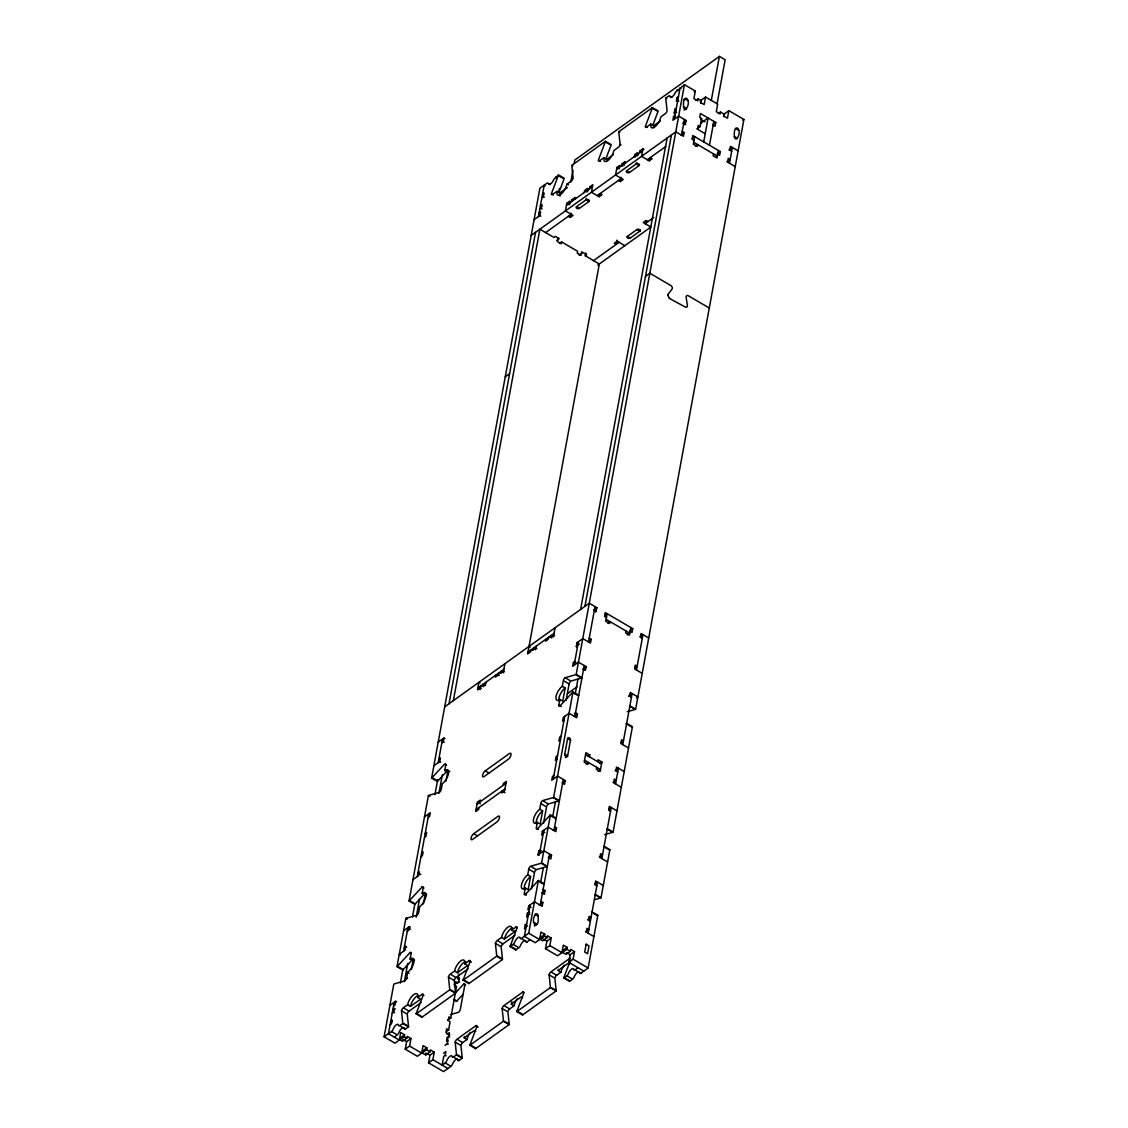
<?xml version="1.0" encoding="UTF-8"?>
<svg xmlns="http://www.w3.org/2000/svg" width="1128" height="1128" viewBox="0 0 1128 1128"><rect width="100%" height="100%" fill="white"/><g stroke="black" fill="none" stroke-linecap="round" stroke-linejoin="round"><path stroke-width="1.5" d="M560.024 196.23A8.488 3.412 -59.7 0 1 559.77 193.043L556.894 191.365L557.077 194.411A8.488 3.412 -59.7 0 0 565.495 188.39L567.017 184.104L571.346 181.002A2.425 0.973 -59.7 0 0 573.137 178.083L571.854 165.83A2.439 0.987 -59.7 0 1 571.896 165.322L605.44 141.296L611.193 144.652A2.439 0.973 -59.7 0 1 611.024 145.244L605.891 158.808M606.61 161.248A8.488 3.412 -59.7 0 1 606.737 159.386L603.861 157.708L604.044 160.768A8.488 3.412 -59.7 0 0 612.448 154.733L613.984 150.461L618.313 147.345A2.425 0.973 -59.7 0 0 620.104 144.426L618.821 132.173A2.439 0.987 -59.7 0 1 618.863 131.68L652.407 107.639L658.16 110.995A2.439 0.973 -59.7 0 1 657.991 111.587L652.858 125.152M653.577 127.605A8.488 3.412 -59.7 0 1 653.704 125.73L650.828 124.052L651.011 127.112A8.488 3.412 -59.7 0 0 659.415 121.077L660.952 116.804L665.28 113.688A2.425 0.973 -59.7 0 0 667.071 110.77L665.788 98.517A2.439 0.987 -59.7 0 1 665.83 98.023L669.285 95.612L670.004 96.12A4.864 1.96 -59.7 0 0 672.274 96.684A4.864 1.96 -59.7 0 0 675.461 92.214L684.442 84.685L695.313 91.03L693.917 98.573L697.753 100.815L698.105 98.94L700.685 100.448L700.347 102.338L704.182 104.58L705.564 97.036L717.676 104.114L716.294 111.658L720.129 113.9L720.468 112.025L723.993 114.083L723.64 115.958L727.475 118.2L728.857 110.657L743.888 119.455L635.642 709.216A2.425 0.973 -59.7 0 1 635.233 709.441L627.239 711.712M457.263 1059.107A4.85 1.946 -59.7 0 0 452.539 1064.071A2.425 0.973 -59.7 0 1 450.946 1066.312L443.558 1071.6L428.541 1062.816L432.87 1059.7L434.266 1052.17L430.431 1049.914L430.078 1051.804L425.735 1054.92L422.224 1052.861L426.567 1049.745L426.906 1047.87L423.07 1045.628L421.689 1053.157L417.36 1056.273L405.234 1049.181L409.577 1046.079L410.959 1038.535L407.123 1036.294L406.785 1038.183L402.442 1041.285L399.862 1039.776L404.191 1036.66L404.543 1034.785L400.708 1032.543L399.326 1040.072L394.983 1043.188L384.112 1036.829L393.785 984.124A2.425 0.973 -59.7 0 1 394.194 983.912L404.853 980.881A2.425 0.973 -59.7 0 0 406.644 977.962L407.673 972.308A8.488 3.412 -59.7 0 0 413.948 962.085A8.488 3.412 -59.7 0 0 410.099 959.11L411.142 953.456A2.425 0.973 -59.7 0 0 410.042 952.596L397.437 966.245A2.425 0.973 -59.7 0 1 397 966.625L402.752 969.981A2.425 0.973 -59.7 0 0 403.189 969.615L412.636 959.378M397 966.625L405.84 918.474A2.425 0.973 -59.7 0 1 406.235 918.262L416.895 915.231A2.425 0.973 -59.7 0 0 418.685 912.312L419.729 906.658A8.488 3.412 -59.7 0 0 426.003 896.422A8.488 3.412 -59.7 0 0 422.154 893.446L423.197 887.792A2.425 0.973 -59.7 0 0 422.098 886.946L409.478 900.595A2.425 0.973 -59.7 0 1 409.055 900.962L414.808 904.332A2.425 0.973 -59.7 0 0 415.231 903.965L424.692 893.728M409.055 900.962L428.4 795.564A2.425 0.973 -59.7 0 1 428.795 795.339L439.455 792.321A2.425 0.973 -59.7 0 0 441.245 789.403L442.289 783.734A8.488 3.412 -59.7 0 0 448.563 773.512A8.488 3.412 -59.7 0 0 444.714 770.537L445.743 764.883A2.425 0.973 -59.7 0 0 444.644 764.037L432.038 777.685A2.425 0.973 -59.7 0 1 431.615 778.052L437.368 781.422A2.425 0.973 -59.7 0 0 437.791 781.041L447.252 770.805M431.615 778.052L539.861 188.277L547.235 182.99L548.377 183.272A4.864 1.96 -59.7 0 0 550.633 183.836A4.864 1.96 -59.7 0 0 553.834 179.366L558.473 174.939L564.226 178.309A2.439 0.973 -59.7 0 1 564.056 178.887L558.924 192.465M394.222 1002.298L388.455 1033.727L399.326 1040.072M403.598 951.228L407.927 927.653L410.479 929.148M417.289 876.583L428.837 813.725M438.2 762.655L442.529 739.094M449.014 703.731L535.546 232.312M538.423 216.604L544.189 185.175L545.148 185.739M392.206 1013.296L393.644 1012.253L394.349 1008.488L395.308 1009.052M396.633 1001.819L395.674 1001.255L394.983 1005.034L393.531 1006.063M406.686 946.984L405.727 946.42L405.037 950.185L399.256 954.33L400.412 955.007M410.324 927.174L409.365 926.624L408.674 930.389L407.236 931.432M433.871 765.771L439.652 761.626L440.343 757.847L438.891 758.89L439.849 759.454M441.838 742.858L443.29 741.829L443.981 738.05L444.94 738.614M534.08 219.706L539.875 215.561L540.566 211.796L539.114 212.825L540.072 213.389M539.748 209.371L541.2 208.342L541.891 204.563L540.439 205.606L541.877 206.438M541.891 197.752L543.329 196.709L544.02 192.944L542.582 193.974L543.541 194.538M400.355 983.08L402.795 969.784M412.481 916.965L414.949 903.57M434.929 794.662L437.692 779.603M453.357 700.629L539.875 229.21L553.933 237.43L555.385 236.401L559.22 238.642L556.696 240.447M404.388 981.628L407.744 963.354M416.204 917.205L419.588 898.79M438.961 793.238L442.345 774.823M411.367 969.586L412.975 960.788A8.488 3.412 -59.7 0 1 414.554 959.97M423.409 903.937L425.03 895.139A8.488 3.412 -59.7 0 1 426.61 894.321M445.969 781.027L447.59 772.229A8.488 3.412 -59.7 0 1 449.846 771.298M399.862 1039.776L400.2 1037.887L404.543 1034.785M558.811 191.422L559.361 188.404M405.234 1049.181L406.616 1041.638L410.959 1038.535M558.134 237.796L557.443 241.575L561.279 243.817L561.617 241.928L577.606 251.276L577.254 253.166L581.089 255.407L581.78 251.629M570.655 201.856L569.696 201.292L566.806 203.364L565.424 210.908L573.094 215.392L570.204 217.464L568.286 216.336M570.768 182.003L572.939 170.159M574.18 163.391L574.801 160.007L719.396 56.4L725.149 59.77L717.07 103.762M480.049 682.99L478.906 682.327L477.511 689.871L480.401 687.798L480.754 685.909M569.696 201.292L569.358 203.181L570.317 203.731M483.771 686.628L482.812 686.064L483.165 684.174L485.562 685.584M571.755 201.447L572.107 199.557L574.998 197.499L575.957 198.049M570.204 217.464L570.979 213.22M486.055 682.102L485.703 683.991L482.812 686.064M574.66 199.374L574.998 197.499M422.224 1052.861L422.577 1050.972L426.906 1047.87M425.735 1054.92L426.088 1053.03L429.923 1055.272L434.266 1052.17M584.29 192.465L584.642 190.59L587.533 188.517L588.492 189.067M496.658 675.757L495.7 675.207L495.347 677.082L498.238 675.009L498.59 673.134L499.549 673.684M587.533 188.517L587.18 190.392L588.139 190.956M586.391 198.401L586.137 199.811L576.493 206.72A1.819 1.114 10.4 0 0 576.845 208.342A1.819 1.114 10.4 0 0 579.369 208.398L589.013 201.489A1.819 1.114 10.4 0 0 588.647 199.867A1.819 1.114 10.4 0 0 586.137 199.811L589.013 201.489M428.541 1062.816L429.923 1055.272M589.591 188.672L589.944 186.783L592.834 184.71L591.453 192.253L599.123 196.737L602.014 194.665L600.096 193.551M479.964 801.923L480.316 800.034L477.426 802.107L475.692 811.54L478.582 809.467L478.935 807.577M503.398 672.81L501.001 671.4L500.649 673.289L503.539 671.216L504.921 663.673M531.838 650.546L530.879 649.996L530.527 651.871L527.636 653.944L599.321 263.98L585.263 255.746L585.77 252.926M599.123 196.737L599.631 193.917M447.548 1041.482L446.589 1040.932L447.224 1037.464L448.662 1036.435L449.353 1032.67L447.041 1034.32M446.434 1031.485L448.606 1029.935L450.1 1021.756L448.183 1020.629L448.873 1016.864L450.791 1017.992L456.586 986.408L454.669 985.28L455.374 981.501L457.926 983.01M458.941 979.414L457.982 978.864L458.856 974.056M478.159 1027.157L475.762 1025.761L456.967 1039.226A2.425 0.973 -59.7 0 0 455.176 1042.145L456.459 1054.398A2.425 0.973 -59.7 0 1 456.417 1054.891L453.371 1057.077A2.425 0.973 -59.7 0 1 452.243 1056.795A4.85 1.946 -59.7 0 0 449.973 1056.245A4.85 1.946 -59.7 0 0 446.787 1060.715A2.425 0.973 -59.7 0 1 445.193 1062.943L442.148 1065.128L443.755 1056.33L445.207 1055.286L445.898 1051.522L443.586 1053.171M445.024 1045.318L447.337 1043.668L448.027 1039.889L446.589 1040.932M454.105 984.913L458.729 981.6L459.42 977.821L457.982 978.864M503.102 785.342L503.455 783.466L506.345 781.394L504.611 790.813L501.72 792.885L502.073 791.01L504.949 792.688M619.469 167.254L619.822 165.379L616.931 167.452L615.55 174.995L623.22 179.479L620.329 181.552L618.412 180.424M624.771 163.461L625.124 161.572L622.233 163.645L621.88 165.534L622.839 166.098M620.329 181.552L621.105 177.307M535.687 649.672L533.29 648.262L532.938 650.151L535.828 648.078L536.181 646.189M617.002 240.137L616.212 244.381L614.295 243.253L617.199 241.18L624.87 245.678M638.265 155.044L637.306 154.48L637.658 152.604L634.768 154.663L634.415 156.552L635.374 157.116M548.716 637.207L548.363 639.097L545.473 641.169L545.825 639.28L546.77 639.844M636.516 162.474L636.248 163.898L626.618 170.807A1.819 1.114 10.4 0 0 626.971 172.415A1.819 1.114 10.4 0 0 629.494 172.485L639.125 165.576A1.819 1.114 10.4 0 0 638.772 163.955A1.819 1.114 10.4 0 0 636.248 163.898L639.125 165.576M551.733 637.926L550.774 637.376L551.113 635.487L553.51 636.883M639.717 152.759L640.069 150.87L642.96 148.797L643.919 149.361M550.774 637.376L553.665 635.304L555.046 627.76M642.96 148.797L641.564 156.341L649.234 160.825L652.139 158.752L650.221 157.638M649.234 160.825L649.756 158.005M640.084 229.802L639.816 231.212L630.185 238.121A1.819 1.114 10.4 0 1 627.661 238.05A1.819 1.114 10.4 0 1 627.309 236.443L636.939 229.534A1.819 1.114 10.4 0 1 639.463 229.59A1.819 1.114 10.4 0 1 639.816 231.212L636.939 229.534M645.695 220.637L645.131 223.654L653.662 217.549M555.864 818.505A2.425 0.973 -59.7 0 1 556.174 818.237L550.422 814.867L541.595 863.019A2.425 0.973 -59.7 0 1 541.186 863.244L530.527 866.262A2.425 0.973 -59.7 0 0 528.736 869.18L527.707 874.849A8.488 3.412 -59.7 0 0 521.432 885.071A8.488 3.412 -59.7 0 0 525.281 888.046L524.238 893.7A2.425 0.973 -59.7 0 0 525.338 894.546L537.943 880.897A2.425 0.973 -59.7 0 1 538.38 880.531L544.133 883.887A2.425 0.973 -59.7 0 0 543.809 884.155M578.41 695.595A2.425 0.973 -59.7 0 1 578.734 695.327L572.982 691.957L553.636 797.369A2.425 0.973 -59.7 0 1 553.242 797.581L542.582 800.612A2.425 0.973 -59.7 0 0 540.791 803.531L539.748 809.185A8.488 3.412 -59.7 0 0 533.474 819.407A8.488 3.412 -59.7 0 0 537.323 822.382L536.293 828.051A2.425 0.973 -59.7 0 0 537.393 828.897L549.999 815.248A2.425 0.973 -59.7 0 1 550.422 814.867M572.982 691.957A2.425 0.973 -59.7 0 0 572.559 692.338L559.953 705.987A2.425 0.973 -59.7 0 1 558.854 705.127L559.883 699.473A8.488 3.412 -59.7 0 1 556.034 696.498A8.488 3.412 -59.7 0 1 562.308 686.275L563.351 680.621A2.425 0.973 -59.7 0 1 565.142 677.702L575.802 674.671A2.425 0.973 -59.7 0 0 576.196 674.459L684.442 84.685M527.707 874.849L530.569 876.526L528.158 889.724L525.281 888.046M539.748 809.185L542.624 810.877L540.199 824.075L537.323 822.382M562.308 686.275L565.184 687.953L562.759 701.165L559.883 699.473M580.596 609.458L667.113 138.039M531.485 888.892L534.489 872.55A2.425 0.973 -59.7 0 1 536.279 869.632L546.939 866.6A2.425 0.973 -59.7 0 0 547.348 866.389L541.595 863.019M543.541 823.243L546.544 806.901A2.425 0.973 -59.7 0 1 548.335 803.968L558.994 800.95A2.425 0.973 -59.7 0 0 559.389 800.725L553.636 797.369M566.101 700.333L569.104 683.991A2.425 0.973 -59.7 0 1 570.895 681.058L581.554 678.041A2.425 0.973 -59.7 0 0 581.949 677.815L576.196 674.459M525.493 929.134L524.534 928.57L525.225 924.805L526.677 923.761M529.765 912.693L528.806 912.143L527.368 913.172L526.663 916.951L528.115 915.908M540.918 901.399L542.836 902.513L542.145 906.292L534.475 901.808L528.694 905.939L528.003 909.718L529.441 908.674M539.015 855.433L538.056 854.869L538.747 851.104L540.199 850.075L541.158 850.625M554.609 826.754L556.527 827.881L555.836 831.646L548.166 827.162L542.385 831.308L541.694 835.072L543.146 834.043M575.774 662.065L574.815 661.501L573.362 662.531L572.671 666.31L578.452 662.164L586.123 666.648L585.432 670.427L583.514 669.299M577.268 647.077L576.309 646.513L577 642.734L582.781 638.589L590.452 643.087L591.142 639.308L589.225 638.194M675.023 115.451L673.585 116.48L672.894 120.259L678.675 116.113L686.346 120.597L684.922 124.884M675.178 113.59L674.22 113.026L674.911 109.247L676.349 108.217M678.492 96.585L677.04 97.628L676.349 101.393L677.801 100.364L678.76 100.914M530.132 904.91L524.365 936.339L535.236 942.698L539.565 939.582L540.961 932.038L544.782 934.28L544.443 936.169L540.101 939.286L542.695 940.794L547.024 937.678L547.376 935.803L551.211 938.045L549.829 945.588L545.487 948.69L557.599 955.783L561.941 952.666L563.323 945.123L567.158 947.365L566.82 949.254L562.477 952.37L565.988 954.415L570.331 951.313L570.669 949.423L574.505 951.665L573.123 959.209L568.794 962.325L583.81 971.109M539.508 853.84L543.837 830.264M553.213 779.194L564.747 716.336M574.11 665.266L578.438 641.705M584.924 606.342L671.456 134.937M674.332 119.215L680.099 87.787L681.058 88.351M525.211 940.54A4.85 1.946 -59.7 0 0 520.487 945.518A2.425 0.973 -59.7 0 1 518.894 947.746L515.834 949.931L510.082 946.561L513.141 944.39A2.425 0.973 -59.7 0 0 514.735 942.148A4.85 1.946 -59.7 0 1 517.921 937.678A4.85 1.946 -59.7 0 1 520.191 938.242A2.425 0.973 -59.7 0 0 521.319 938.524L528.708 933.223L538.38 880.531M540.608 882.59L543.343 867.629M552.734 816.475L555.498 801.402M575.181 694.171L577.945 679.112M535.335 914.484C529.3 923.395 539.452 931.46 538.211 916.162A1.819 1.241 54.4 0 0 537.027 913.906A1.819 1.241 54.4 0 0 535.335 914.484L538.211 916.162M564.747 754.209L567.624 755.887A1.819 1.241 54.4 0 1 565.932 756.451A1.819 1.241 54.4 0 1 564.747 754.209L567.624 738.487A1.819 1.241 54.4 0 1 569.33 737.909A1.819 1.241 54.4 0 1 570.5 740.165L567.624 755.887L565.311 757.537M683.568 106.793L686.444 108.471A1.819 1.241 54.4 0 1 684.752 109.049A1.819 1.241 54.4 0 1 683.568 106.793C682.327 91.495 692.465 99.56 686.444 108.471L684.132 110.135M540.227 905.164L549.604 854.093M553.918 830.518L563.295 779.462M574.829 716.604L584.205 665.534M588.534 641.959L595.02 606.596M681.538 135.191L684.428 119.469M543.104 889.456L545.021 890.57L544.331 894.349L542.413 893.221M538.056 854.869L543.851 850.738L551.521 855.221L550.816 858.986L548.899 857.872M553.904 775.43L552.452 776.459L551.761 780.238L557.542 776.092L565.213 780.576L564.522 784.355L562.604 783.227M574.434 713.601L575.52 712.825L577.437 713.953L576.746 717.718L569.076 713.234L563.295 717.38L562.604 721.144L564.056 720.115M595.528 612.01L596.938 607.724L589.267 603.24L444.686 706.847M682.228 131.412L684.146 132.54L683.455 136.305L675.785 131.821L531.203 235.428M540.101 939.286L540.453 937.396L544.782 934.28M545.487 948.69L546.869 941.147L551.211 938.045M700.671 103.156L701.193 100.124M696.892 128.902L700.135 126.576L701.644 118.412L699.727 117.284L700.417 113.519L715.758 122.487L715.067 126.251L713.15 125.137M589.408 756.803L589.761 754.914L585.925 752.672L584.191 762.091L588.026 764.333L588.379 762.457L586.207 764.009M703.703 141.888L708.088 118.003L700.488 123.431M711.317 100.392L719.396 56.4M709.456 145.244L713.841 121.359M562.477 952.37L562.816 950.481L567.158 947.365M596.684 767.308L596.331 769.197L600.166 771.439L601.901 762.02L598.066 759.764L597.727 761.654M625.955 630.961L625.603 632.85L629.438 635.092L630.82 627.535M713.516 153.887L713.164 155.777L716.999 158.019L718.367 150.461M568.794 962.325L570.176 954.781L574.505 951.665M723.965 116.79L724.5 113.759M606.483 617.481L604.566 616.367L605.257 612.589L632.752 628.663L632.047 632.441L630.129 631.313M694.044 140.408L692.127 139.294L692.818 135.515L720.298 151.589L719.608 155.368L717.69 154.24M588.167 933.208L597.53 882.138L595.217 883.788M601.859 858.563L611.235 807.493L608.923 809.157M615.564 783.918L618.44 768.21L614.971 770.692M622.769 744.635L632.145 693.565L628.522 696.159M636.474 670.004L642.96 634.641L640.112 636.685M729.478 163.222L732.368 147.514L728.885 149.996M734.384 136.516C733.144 121.218 743.281 129.283 737.261 138.194A1.819 1.241 54.4 0 1 735.555 138.772A1.819 1.241 54.4 0 1 734.384 136.516L737.261 138.194M579.623 973.013L579.736 973.365A2.425 0.973 -59.7 0 0 580.765 973.295L588.139 967.993L597.812 915.287L592.059 911.932A2.425 0.973 -59.7 0 0 591.636 912.298M595.302 899.524L600.632 898.001A2.425 0.973 -59.7 0 0 601.027 897.789L609.867 849.638L604.114 846.282A2.425 0.973 -59.7 0 0 603.79 846.55M604.693 834.621L612.687 832.351A2.425 0.973 -59.7 0 0 613.082 832.14L632.427 726.728L626.674 723.358A2.425 0.973 -59.7 0 0 626.35 723.626M558.473 174.939A2.439 0.973 -59.7 0 1 558.318 175.531L551.451 193.621A2.425 0.973 -59.7 0 0 552.551 194.467L556.894 191.365M605.44 141.296A2.439 0.973 -59.7 0 1 605.271 141.874L598.418 159.964A2.425 0.973 -59.7 0 0 599.518 160.81L600.477 161.374M652.407 107.639A2.439 0.973 -59.7 0 1 652.238 108.217L645.385 126.308A2.425 0.973 -59.7 0 0 646.485 127.168L650.828 124.052M468.078 968.867L455.994 977.525A2.425 0.973 -59.7 0 0 454.203 980.458L455.486 992.71A2.425 0.973 -59.7 0 1 455.458 993.204L421.914 1017.245L416.161 1013.875A2.425 0.973 -59.7 0 1 416.317 1013.296L423.169 995.206A2.425 0.973 -59.7 0 0 422.069 994.346L417.741 997.462A8.488 3.412 -59.7 0 0 413.891 994.487A8.488 3.412 -59.7 0 0 407.617 1004.71L403.274 1007.812A2.425 0.973 -59.7 0 0 401.483 1010.744L402.766 1022.997A2.425 0.973 -59.7 0 1 402.738 1023.491L399.679 1025.676A2.425 0.973 -59.7 0 1 398.551 1025.394A4.85 1.946 -59.7 0 0 396.281 1024.83A4.85 1.946 -59.7 0 0 393.094 1029.3A2.425 0.973 -59.7 0 1 391.501 1031.542L384.112 1036.829M515.045 935.225L502.961 943.882A2.425 0.973 -59.7 0 0 501.17 946.801L502.454 959.054A2.425 0.973 -59.7 0 1 502.411 959.547L468.867 983.588L463.129 980.218A2.425 0.973 -59.7 0 1 463.284 979.64L470.136 961.549A2.425 0.973 -59.7 0 0 469.036 960.703L464.708 963.805A8.488 3.412 -59.7 0 0 460.858 960.83A8.488 3.412 -59.7 0 0 454.584 971.053L450.241 974.169A2.425 0.973 -59.7 0 0 448.45 977.088L449.734 989.341A2.425 0.973 -59.7 0 1 449.705 989.834L416.161 1013.875M517.273 998.731A8.488 3.412 -59.7 0 0 514.015 1005.823L509.687 1008.94A2.425 0.973 -59.7 0 0 507.896 1011.858L509.179 1024.111A2.425 0.973 -59.7 0 1 509.137 1024.605L475.593 1048.645L469.84 1045.275A2.425 0.973 -59.7 0 1 470.009 1044.697L476.862 1026.607A2.425 0.973 -59.7 0 0 475.762 1025.761M510.082 946.561A2.425 0.973 -59.7 0 1 510.251 945.983L517.103 927.893A2.425 0.973 -59.7 0 0 516.004 927.047L511.661 930.149A8.488 3.412 -59.7 0 0 507.811 927.174A8.488 3.412 -59.7 0 0 501.551 937.41L497.208 940.512A2.425 0.973 -59.7 0 0 495.418 943.431L496.701 955.684A2.425 0.973 -59.7 0 1 496.672 956.191L463.129 980.218M564.24 965.075A8.488 3.412 -59.7 0 0 560.983 972.167L556.654 975.283A2.425 0.973 -59.7 0 0 554.863 978.202L556.146 990.455A2.425 0.973 -59.7 0 1 556.104 990.948L522.56 1014.988L516.807 1011.619A2.425 0.973 -59.7 0 1 516.976 1011.04L523.829 992.95A2.425 0.973 -59.7 0 0 522.729 992.104L503.934 1005.57A2.425 0.973 -59.7 0 0 502.143 1008.488L503.426 1020.741A2.425 0.973 -59.7 0 1 503.384 1021.249L469.84 1045.275M579.397 972.308A4.85 1.946 -59.7 0 0 574.758 975.635L573.884 977.567A2.425 0.973 -59.7 0 1 572.573 979.146L569.527 981.332L563.774 977.976A2.425 0.973 -59.7 0 1 563.944 977.384L570.218 960.802M667.706 294.775L672.062 289.064A2.425 1.65 54.4 0 0 670.723 285.469L649.827 273.244L645.498 276.36M454.274 994.233L463.735 983.997L465.652 985.125M453.569 999.704L456.445 1001.396A2.425 0.973 -59.7 0 0 456.868 1001.015L463.171 994.191M694.228 91.819L695.313 91.03M683.92 99.715L685.006 98.94L687.883 100.618M599.518 160.81L603.861 157.708M559.77 193.043L567.356 187.601M606.737 159.386L613.477 154.55M653.704 125.73L660.444 120.907M674.22 113.026L675.658 111.982L676.617 112.546M695.934 100.491L698.105 98.94M701.221 100.138L705.564 97.036M566.453 205.254L592.482 186.599M616.579 169.327L642.607 150.687M682.722 123.178L686.346 120.597M680.903 134.867L684.146 132.54M545.515 232.664L571.177 214.264M597.206 195.623L621.302 178.351M647.317 159.711L665.858 146.428M718.31 113.575L720.468 112.025M724.529 113.773L728.857 110.657M692.197 138.448L694.721 136.629L693.353 144.187L697.189 146.428L697.541 144.539L695.37 146.09M712.501 124.813L715.758 122.487M559.46 243.479L561.617 241.928M742.802 120.231L743.888 119.455M717.055 153.93L720.298 151.589M579.073 255.196L582.866 252.475L586.701 254.716L585.263 255.746M726.911 161.783L730.168 159.457L728.251 158.329L727.56 162.108L735.23 166.591M593.441 260.695L619.117 242.308M597.769 265.08L650.884 227.024L643.214 222.54L646.104 220.468L648.022 221.582M505.245 376.851L509.588 373.735M669.101 298.271L685.147 306.943A2.425 1.65 54.4 0 0 687.417 305.603L686.12 297.284A2.425 1.65 54.4 0 1 688.376 295.79L709.272 308.014M503.892 669.327L477.863 687.981L480.415 689.476M527.989 652.069L554.017 633.414M593.68 610.051L596.938 607.724M604.636 615.521L607.16 613.702L605.792 621.26L609.628 623.502L609.98 621.613L607.809 623.164M438.186 742.196L443.981 738.05M576.309 646.513L577.747 645.47M587.885 641.635L591.142 639.308M629.494 631.003L632.752 628.663M627.239 635.008L629.776 633.189L606.131 619.357M582.866 668.989L586.123 666.648M567.511 693.607L577.381 686.543M485.251 770.847L509.348 753.575A3.638 1.466 -59.7 0 1 510.998 754.843A3.638 1.466 -59.7 0 1 508.319 759.229L484.222 776.501A3.638 1.466 -59.7 0 1 482.572 775.218A3.638 1.466 -59.7 0 1 485.251 770.847L489.087 773.089M424.495 816.841L430.276 812.696L429.585 816.46L428.132 817.504M634.994 667.776L637.165 666.225L635.247 665.111L634.556 668.876L642.227 673.36M574.307 716.195L577.437 713.953M425.2 833.536L426.638 832.492L425.947 836.271L424.509 837.3M561.109 736.147L559.657 737.176L558.966 740.955L560.419 739.912M477.074 803.996L505.993 783.269M476.044 809.65L504.963 788.937M636.446 697.964L637.898 696.935L630.228 692.451L629.537 696.216L631.454 697.344M421.618 853.008L423.07 851.978L422.38 855.743L420.927 856.786M557.528 755.633L556.09 756.662L555.399 760.441L556.837 759.398M473.718 833.691L497.815 816.432A3.638 1.466 -59.7 0 1 499.464 817.701A3.638 1.466 -59.7 0 1 496.785 822.086L472.688 839.359A3.638 1.466 -59.7 0 1 471.039 838.076A3.638 1.466 -59.7 0 1 473.718 833.691L477.553 835.947M412.961 879.699L418.742 875.554L419.433 871.775L417.98 872.818L420.857 874.496M587.589 756.465L589.761 754.914M562.082 782.818L565.213 780.576M621.288 742.421L623.46 740.87L621.542 739.742L620.851 743.521L628.522 748.005M599.729 763.571L601.901 762.02M598.192 771.2L600.505 769.55L584.53 760.201M403.584 930.769L409.365 926.624M612.997 782.48L616.255 780.153L614.337 779.025L613.646 782.804L621.316 787.288M553.284 830.208L556.527 827.881M405.727 946.42L404.289 947.45L405.248 948.014M548.264 857.548L551.521 855.221M541.778 892.911L545.021 890.57M389.879 1005.4L395.674 1001.255M599.292 857.125L602.549 854.798L600.632 853.67L599.941 857.449L607.611 861.933M394.349 1008.488L392.896 1009.518L393.855 1010.082M539.212 905.107L542.836 902.513M407.617 1004.71L410.493 1006.387L420.617 999.14L417.741 997.462M454.584 971.053L457.46 972.745L467.584 965.483L464.708 963.805M501.551 937.41L504.427 939.088L514.537 931.827A8.488 3.412 -59.7 0 0 514.678 930.797M390.076 1024.929L391.515 1023.886L392.206 1020.121L390.767 1021.15L391.726 1021.714M404.078 1028.059A4.85 1.946 -59.7 0 1 404.303 1028.764A2.425 0.973 -59.7 0 0 405.431 1029.046L408.491 1026.861A2.425 0.973 -59.7 0 0 408.519 1026.367L407.236 1014.1A2.425 0.973 -59.7 0 1 409.027 1011.181L421.111 1002.524M524.534 928.57L525.986 927.54M534.446 925.679L536.759 924.029L533.882 922.337M534.545 925.806L536.716 924.255M394.208 1037.083L397.253 1034.898A2.425 0.973 -59.7 0 0 398.847 1032.67A4.85 1.946 -59.7 0 1 403.584 1027.693M525.93 941.612A2.425 0.973 -59.7 0 0 527.072 941.88L530.118 939.709M447.548 1020.318L450.791 1017.992M587.787 919.828L591.044 917.487L589.126 916.373L588.435 920.138L590.353 921.266M585.601 931.77L588.858 929.43L586.941 928.316L586.25 932.08L593.92 936.564M570.204 958.194A2.425 0.973 -59.7 0 0 569.696 958.447L550.901 971.913A2.425 0.973 -59.7 0 0 549.11 974.832L550.394 987.099A2.425 0.973 -59.7 0 1 550.351 987.592L516.807 1011.619M470.305 1032.374A8.488 3.412 -59.7 0 0 467.048 1039.48L464.172 1037.802L474.296 1030.541L475.734 1031.387M560.983 972.167L558.106 970.489L568.23 963.241L569.668 964.073M457.771 1059.46A4.85 1.946 -59.7 0 1 457.996 1060.165A2.425 0.973 -59.7 0 0 459.124 1060.447L462.17 1058.261A2.425 0.973 -59.7 0 0 462.212 1057.768L460.929 1045.515A2.425 0.973 -59.7 0 1 462.72 1042.582L467.048 1039.48M563.774 977.976L566.82 975.79A2.425 0.973 -59.7 0 0 568.131 974.197L569.005 972.265A4.85 1.946 -59.7 0 1 573.644 968.938L573.983 969.995A2.425 0.973 -59.7 0 0 575.012 969.925L578.058 967.739M450.537 1014.551L458.532 1012.281A2.425 0.973 -59.7 0 0 460.337 1009.363L464.835 984.857A2.425 0.973 -59.7 0 0 463.735 983.997M677.054 89.972L678.013 90.536M735.823 128.648L738.699 130.34M677.04 97.628L677.999 98.178M670.793 96.952L671.752 97.516M665.83 98.023L666.789 98.573M700.516 119.215L705 121.838M674.911 109.247L675.869 109.811M700.135 126.576L698.218 125.448L697.527 129.226L705.197 133.71M738.121 150.87L730.45 146.386L729.76 150.165L731.677 151.279M673.585 116.48L674.544 117.044M683.737 123.248L685.655 124.362M652.238 108.217L657.032 111.023M693.692 142.283L717.337 156.129M646.344 126.872L647.303 127.436M618.863 131.666L619.822 132.23M640.069 150.87L641.028 151.434M620.104 144.426L621.063 144.99M634.768 154.663L637.165 156.073M605.271 141.874L610.065 144.68M622.233 163.645L624.63 165.055M626.618 170.807L629.494 172.485M616.931 167.452L619.328 168.847M599.377 160.528L600.336 161.093M571.896 165.322L572.855 165.887M589.944 186.783L590.903 187.347M584.642 190.59L587.039 191.986M558.318 175.531L563.098 178.337M555.427 177.124L556.386 177.688M567.017 184.104L568.456 184.95M549.153 184.118L550.111 184.668M572.107 199.557L573.066 200.121M576.493 206.72L579.369 208.398M627.309 236.443L630.185 238.121M552.41 194.185L553.51 195.031M566.806 203.364L569.203 204.76M543.329 196.709L544.288 197.273M541.2 208.342L542.159 208.906M539.875 215.561L540.834 216.125M648.713 638.011L641.042 633.527L640.351 637.292L642.269 638.42M594.329 610.375L596.247 611.489M577 642.734L579.397 644.144M553.665 635.304L554.624 635.868M573.362 662.531L574.321 663.095M535.828 648.078L536.787 648.642M529.018 646.4L530.174 647.077M635.642 709.216L629.889 705.86A2.425 0.973 -59.7 0 1 629.494 706.072M576.76 675.235L581.554 678.041M630.453 706.636L635.233 709.441M565.142 677.702L569.936 680.508M564.31 681.185L569.104 683.991M572.559 692.338L577.353 695.144M626.251 723.739L631.045 726.545M503.539 671.216L504.498 671.78M558.854 705.127L561.25 706.537M498.238 675.009L499.196 675.573M567.624 738.487L570.5 740.165M624.193 771.58L616.522 767.082L615.832 770.861L617.749 771.975M480.401 687.798L481.36 688.348M585.559 754.547L601.548 763.896M616.988 810.863L609.317 806.379L608.626 810.144L610.544 811.272M613.082 832.14L607.329 828.77A2.425 0.973 -59.7 0 1 606.934 828.981L611.729 831.787M553.242 797.581L558.036 800.386M443.29 741.829L444.249 742.379M543.541 801.176L548.335 803.968M540.791 803.531L545.585 806.337M550.957 815.812L555.751 818.618M604.65 847.213L609.444 850.019A2.425 0.973 -59.7 0 1 609.867 849.638M445.602 764.601L446.561 765.151M439.652 761.626L440.611 762.19M444.714 770.537L447.59 772.229M542.385 831.308L544.782 832.704M537.252 828.601L538.352 829.461M477.426 802.107L480.302 803.799M432.038 777.685L436.832 780.491M603.283 885.494L595.612 881.01L594.921 884.789L596.839 885.903M538.747 851.104L541.144 852.5M428.4 795.564L429.839 796.396M601.027 897.789L595.274 894.419A2.425 0.973 -59.7 0 1 594.978 894.603M541.186 863.244L545.98 866.036M594.879 894.645L599.673 897.451M531.485 866.826L536.279 869.632M528.736 869.18L533.53 871.986M539.861 882.025L540.82 882.59M541.778 883.139L542.737 883.703M593.554 913.426L597.389 915.668A2.425 0.973 -59.7 0 1 597.812 915.287M525.197 894.264L526.297 895.11M528.694 905.939L531.091 907.349M527.368 913.172L529.765 914.582M525.225 924.805L527.622 926.201M544.443 936.169L547.024 937.678M566.82 949.254L570.331 951.313M543.033 938.905L546.869 941.147M566.341 952.54L570.176 954.781M528.708 933.223L539.565 939.582M549.829 945.588L561.941 952.666M573.123 959.209L588.139 967.993M516.004 927.047L516.962 927.611M569.696 958.447L570.655 959.011M511.661 930.149L514.537 931.827M522.278 939.088L527.072 941.88M575.971 970.489L580.765 973.295M422.098 886.946L424.001 888.06M513.141 944.39L517.935 947.182M566.82 975.79L571.614 978.596M422.154 893.446L425.03 895.139M510.251 945.983L515.045 948.789M563.944 977.384L566.806 979.076M567.765 979.626L568.723 980.19M498.167 941.076L502.961 943.882M551.86 972.477L556.654 975.283M495.418 943.431L500.212 946.237M549.11 974.832L553.904 977.638M410.437 901.159L415.231 903.965M497.659 956.248L502.454 959.054M551.352 987.649L556.146 990.455M496.672 956.191L502.411 959.547M550.351 987.592L556.104 990.948M406.235 918.262L407.194 918.812M405.84 918.474L406.799 919.038M469.036 960.703L471.433 962.099M522.729 992.104L523.688 992.668M522.701 997.73L521.263 996.884L511.139 1004.146L514.015 1005.823M463.284 979.64L468.078 982.446M516.976 1011.04L521.77 1013.846M451.2 974.719L455.994 977.525M504.893 1006.134L509.687 1008.94M410.042 952.596L411.001 953.16M458.729 981.6L459.688 982.15M448.45 977.088L453.244 979.894M502.143 1008.488L506.937 1011.294M410.099 959.11L412.975 960.788M450.692 989.905L455.486 992.71M504.385 1021.305L509.179 1024.111M449.705 989.834L455.458 993.204M503.384 1021.249L509.137 1024.605M398.395 966.809L403.189 969.615M407.673 972.308L409.111 973.154M453.992 999.337L456.868 1001.015M406.644 977.962L407.603 978.526M422.069 994.346L423.987 995.474M448.606 1029.935L446.688 1028.806L445.997 1032.571L449.832 1034.827M416.317 1013.296L421.111 1016.102M470.009 1044.697L474.803 1047.503M404.233 1008.376L409.027 1011.181M457.926 1039.776L462.72 1042.582M448.662 1036.435L449.621 1036.999M401.483 1010.744L406.277 1013.55M447.224 1037.464L448.183 1038.028M455.176 1042.145L459.97 1044.951M393.644 1012.253L394.603 1012.817M447.337 1043.668L448.295 1044.218M403.725 1023.561L408.519 1026.367M457.418 1054.962L462.212 1057.768M402.738 1023.491L408.491 1026.861M456.417 1054.891L462.17 1058.261M400.637 1026.24L405.431 1029.046M454.33 1057.641L459.124 1060.447M445.207 1055.286L446.166 1055.85M404.191 1036.66L406.785 1038.183M426.567 1049.745L430.078 1051.804M391.501 1031.542L396.295 1034.348M445.193 1062.943L449.987 1065.748M402.781 1039.396L406.616 1041.638M409.577 1046.079L421.689 1053.157M432.87 1059.7L447.901 1068.498M669.637 297.877A2.425 1.65 54.4 0 1 668.255 294.38M559.079 701.207A8.488 3.412 -59.7 0 1 560.094 694.608A8.488 3.412 -59.7 0 1 565.184 687.953M524.238 889.104A8.488 3.412 -59.7 0 1 530.569 876.526M536.519 824.117A8.488 3.412 -59.7 0 1 537.534 817.518A8.488 3.412 -59.7 0 1 542.624 810.877M468.867 983.588A2.425 0.973 -59.7 0 1 469.036 983.01M515.834 949.931A2.425 0.973 -59.7 0 1 516.004 949.353M421.914 1017.245A2.425 0.973 -59.7 0 1 422.069 1016.652M504.427 939.088A8.488 3.412 -59.7 0 1 512.62 927.963M457.46 972.745A8.488 3.412 -59.7 0 1 465.652 961.606M410.493 1006.387A8.488 3.412 -59.7 0 1 417.966 995.474M632.004 727.109A2.425 0.973 -59.7 0 1 632.427 726.728M475.593 1048.645A2.425 0.973 -59.7 0 1 475.762 1048.067M569.527 981.332A2.425 0.973 -59.7 0 1 569.682 980.754M522.56 1014.988A2.425 0.973 -59.7 0 1 522.729 1014.41M464.172 1037.802A8.488 3.412 -59.7 0 1 464.454 1036.66M511.407 1003.004A8.488 3.412 -59.7 0 1 511.816 1001.805M558.106 970.489A8.488 3.412 -59.7 0 1 558.374 969.347M586.137 944.206L584.699 952.06L587.575 953.738L589.013 945.884L586.137 944.206"/></g></svg>
